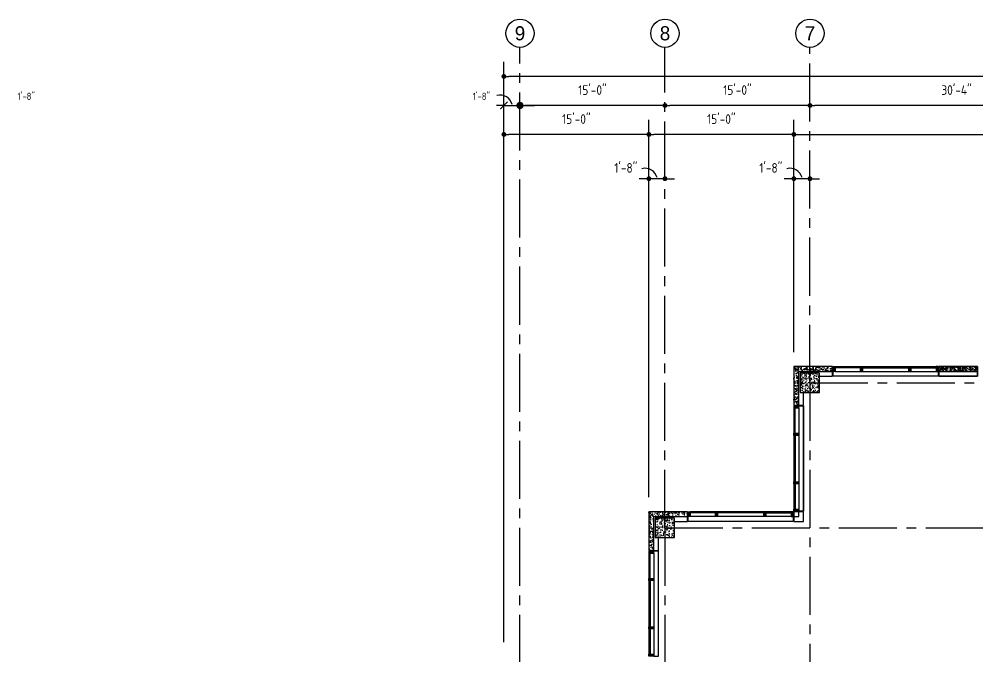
# Model space of a CAD drawing. Header units: inches. Extents: x 2920 to 9107, y 1541 to 7121.
# Drawn here: x 5722 to 6912, y 6330 to 7121 of the extents above; entities that cross this region are included whole.
import ezdxf
from ezdxf.enums import TextEntityAlignment as Align

# ---------------------------------------------------------------- set-up
doc = ezdxf.new("R2010")
doc.units = ezdxf.units.IN
doc.header["$LTSCALE"] = 96
doc.header["$MEASUREMENT"] = 0
doc.header["$PDSIZE"] = 1.5
doc.linetypes.add('CENTER2', pattern=[1.125, 0.75, -0.125, 0.125, -0.125])
doc.layers.get('0').update_dxf_attribs({"color": 60, "linetype": 'CONTINUOUS'})
doc.layers.get('DEFPOINTS').update_dxf_attribs({"linetype": 'CONTINUOUS'})
for name, color, linetype in [('A-RM NAMES 96', 4, 'CONTINUOUS'), ('A-SYMB', 4, 'CONTINUOUS'), ('A_0_BLDGRD', 35, 'CENTER2'), ('A_0_CONST', 11, 'CONTINUOUS'), ('A_0_DIMGRD', 9, 'CENTER2'), ('A_0_DIMTXT_MAIN', 4, 'CONTINUOUS'), ('A_1-7_CW_GYP', 2, 'CONTINUOUS'), ('A_1-7_CW_PC', 2, 'CONTINUOUS'), ('A_1-7_CW_PC_H', 6, 'CONTINUOUS'), ('A_1-8_COL', 7, 'CONTINUOUS'), ('A_1-8_COL_H', 6, 'CONTINUOUS'), ('A_1-8_CW_GLASS', 1, 'CONTINUOUS'), ('A_1-8_CW_GYP', 2, 'CONTINUOUS'), ('A_1-8_CW_MULL', 2, 'CONTINUOUS'), ('A_1-8_CW_PC', 2, 'CONTINUOUS'), ('A_1-8_CW_PC_H', 6, 'CONTINUOUS'), ('A_1-8_CW_SILL', 9, 'CONTINUOUS'), ('A_2-8_CW_GLASS', 1, 'CONTINUOUS'), ('A_2-8_CW_GYP', 2, 'CONTINUOUS'), ('A_2-8_CW_MULL', 2, 'CONTINUOUS'), ('A_2-8_CW_PC', 2, 'CONTINUOUS'), ('A_2-8_CW_PC_H', 6, 'CONTINUOUS'), ('A_2-8_CW_SILL', 9, 'CONTINUOUS')]:
    doc.layers.add(name, color=color, linetype=linetype)
doc.styles.add('ARCHITXT', font='architxt.shx')
doc.styles.add('C-GOTHIC', font='GOTHIC.TTF', dxfattribs={"width": 0.9})
doc.dimstyles.new('DOT', dxfattribs={"dimscale": 192, "dimtxt": 0.0625, "dimasz": 0.03125, "dimexe": 0.09375, "dimexo": 0.09375, "dimgap": 0.0625, "dimtad": 1, "dimdec": 4, "dimzin": 3, "dimdsep": 46, "dimlunit": 4, "dimtxsty": 'ARCHITXT', "dimblk1": 'DOT', "dimblk2": 'DOT', "dimsah": 1, "dimcen": 0, "dimdle": 0.125, "dimclrd": 256, "dimclre": 256, "dimclrt": 256, "dimadec": 0, "dimazin": 0, "dimtfac": 1, "dimtdec": 4, "dimtmove": 2, "dimatfit": 3, "dimfxl": 1, "dimtolj": 1, "dimtzin": 3, "dimarcsym": 0})
doc.dimstyles.new('TICKDOT', dxfattribs={"dimscale": 96, "dimtxt": 0.09375, "dimasz": 0.09375, "dimexe": 0.125, "dimexo": 0.0625, "dimgap": 0.0625, "dimtad": 1, "dimdec": 6, "dimzin": 3, "dimdsep": 46, "dimlunit": 4, "dimtxsty": 'ARCHITXT', "dimblk1": 'ARCHTICK', "dimblk2": 'DOT', "dimsah": 1, "dimcen": 0.0625, "dimdle": 0.0625, "dimclrd": 256, "dimclre": 256, "dimclrt": 256, "dimadec": 0, "dimazin": 0, "dimtfac": 1, "dimtdec": 5, "dimtmove": 2, "dimatfit": 3, "dimldrblk": 'ARCHTICK', "dimfxl": 1, "dimfrac": 2, "dimtolj": 1, "dimtzin": 3, "dimarcsym": 0})
pattern_1 = [(140, (-4476, -6744), (0.6275213, 7.172602), [0.75, -8.25]), (85, (-4476, -6744), (-7.5219213, -1.3875133), [0.6, -6.6]), (190.4514, (-4475.948, -6743.402), (-6.8943954, 5.785094), [0.637402, -7.011421]), (136.1842, (-4478, -6744), (1.65519, 10.6724105), [1.125, -12.375]), (186.6356, (-4477.862, -6743.111), (-9.741179, 9.346627), [0.956103, -10.51713]), (81.1842, (-4478, -6744), (-9.741186, 9.34662), [0.9, -9.9]), (111, (-4477.5, -6743), (4.026189, 5.9690705), [0.75, -8.25]), (56, (-4477.5, -6743), (-7.2515005, 2.433153), [0.6, -6.6]), (161.4514, (-4477.1645, -6742.5026), (-3.225305, 8.402226), [0.637402, -7.011421]), (127.5, (-4476, -6744), (-3.3289385, 0.12159855), [0, -6.52, 0, -6.7, 0, -6.625]), (97.5, (-4476, -6744), (-3.9441171, 2.6306954), [0, -3.82, 0, -6.37, 0, -2.525]), (57.5, (-4476, -6746.23), (0.2255487, 5.3382244), [0, -2.5, 0, -7.8, 0, -10.35]), (47.5, (-4476, -6747.23), (-1.0010498, 5.8318617), [0, -3.25, 0, -5.18, 0, -7.35])]

# ---------------------------------------------------------------- blocks, each defined once
blk = doc.blocks.new('MUL_1-8_EX1')
at = {"layer": 'A_0_CONST'}
blk.add_line((0, 0), (0, -6), dxfattribs=at)
at = {"layer": 'A_1-8_CW_MULL'}
blk.add_lwpolyline([(0.5, -1.5), (1.25, -1.5), (1.25, -6), (-1.25, -6), (-1.25, -1.5), (-0.5, -1.5), (-0.5, -0.5), (-1.25, -0.5), (-1.25, 0), (1.25, 0), (1.25, -0.5), (0.5, -0.5)], close=True, dxfattribs=at)
blk = doc.blocks.new('MUL_1-8_EX2')
at = {"layer": 'A_0_CONST'}
blk.add_line((0, 0), (0, -6), dxfattribs=at)
at = {"layer": 'A_1-8_CW_MULL'}
blk.add_lwpolyline([(-1.25, -6), (-1.25, 0), (1.25, 0), (1.25, -0.5), (0.5, -0.5), (0.5, -1.5), (1.25, -1.5), (1.25, -6)], close=True, dxfattribs=at)
blk = doc.blocks.new('COL_1-8_24X24')
at = {"layer": 'A_1-8_COL_H'}
h = blk.add_hatch(dxfattribs=at)
h.set_pattern_fill('AR-CONC,_I', color=256, style=2)
h.set_pattern_definition([(50, (-6180, -6718.462), (7.172602, -0.6275213), [0.75, -8.25]), (355, (-6180, -6718.462), (-1.3875133, 7.5219213), [0.6, -6.6]), (100.4514, (-6179.402, -6718.5144), (5.785094, 6.8943954), [0.637402, -7.011421]), (46.1842, (-6180, -6716.462), (10.6724105, -1.65519), [1.125, -12.375]), (96.6356, (-6179.111, -6716.6), (9.346627, 9.741179), [0.956103, -10.51713]), (351.1842, (-6180, -6716.462), (9.34662, 9.741186), [0.9, -9.9]), (21, (-6179, -6716.962), (5.9690705, -4.026189), [0.75, -8.25]), (326, (-6179, -6716.962), (2.4331533, 7.2515005), [0.6, -6.6]), (71.4514, (-6178.5026, -6717.2976), (8.4022263, 3.225305), [0.637402, -7.011421]), (37.5, (-6180, -6718.462), (0.12159855, 3.32893854), [0, -6.52, 0, -6.7, 0, -6.625]), (7.5, (-6180, -6718.462), (2.6306954, 3.9441171), [0, -3.82, 0, -6.37, 0, -2.525]), (327.5, (-6182.23, -6718.462), (5.3382244, -0.2255487), [0, -2.5, 0, -7.8, 0, -10.35]), (317.5, (-6183.23, -6718.462), (5.8318617, 1.0010498), [0, -3.25, 0, -5.18, 0, -7.35])])
h.paths.add_polyline_path([(-12, -12), (12, -12), (12, 12), (-12, 12)])
at = {"layer": 'A_0_CONST'}
blk.add_point((0, 0), dxfattribs=at)
at = {"layer": 'A_1-8_COL'}
blk.add_lwpolyline([(-12, -12), (12, -12), (12, 12), (-12, 12)], close=True, dxfattribs=at)
blk = doc.blocks.new('MUL_2-8_EX2')
at = {"layer": 'A_0_CONST'}
blk.add_line((0, 0), (0, -6), dxfattribs=at)
at = {"layer": 'A_2-8_CW_MULL'}
blk.add_lwpolyline([(-1.25, -6), (-1.25, 0), (1.25, 0), (1.25, -0.5), (0.5, -0.5), (0.5, -1.5), (1.25, -1.5), (1.25, -6)], close=True, dxfattribs=at)
blk = doc.blocks.new('MUL_2-8_EX1')
at = {"layer": 'A_0_CONST'}
blk.add_line((0, 0), (0, -6), dxfattribs=at)
at = {"layer": 'A_2-8_CW_MULL'}
blk.add_lwpolyline([(-0.5, -1.5), (-1.25, -1.5), (-1.25, -6), (1.25, -6), (1.25, -1.5), (0.5, -1.5), (0.5, -0.5), (1.25, -0.5), (1.25, 0), (-1.25, 0), (-1.25, -0.5), (-0.5, -0.5)], close=True, dxfattribs=at)
blk = doc.blocks.new('PRE_2-8_COL2')
at = {"layer": 'A_2-8_CW_PC_H'}
h = blk.add_hatch(dxfattribs=at)
h.set_pattern_fill('AR-CONC', color=256, angle=90, style=0)
h.set_pattern_definition(pattern_1)
h.paths.add_polyline_path([(6, -48), (6, -6), (48, -6), (48, 0), (0, 0), (0, -48)])
at = {"layer": 'A_2-8_CW_PC'}
blk.add_lwpolyline([(6, -48), (6, -6), (48, -6), (48, 0), (0, 0), (0, -48)], close=True, dxfattribs=at)
blk = doc.blocks.new('PRE_2-8_COL1')
at = {"layer": 'A_2-8_CW_PC_H'}
h = blk.add_hatch(dxfattribs=at)
h.set_pattern_fill('AR-CONC', color=256, style=0)
h.set_pattern_definition([(50, (-5100, -6744), (7.172602, -0.6275213), [0.75, -8.25]), (355, (-5100, -6744), (-1.3875133, 7.5219213), [0.6, -6.6]), (100.4514, (-5099.402, -6744.052), (5.785094, 6.8943954), [0.637402, -7.011421]), (46.1842, (-5100, -6742), (10.6724105, -1.65519), [1.125, -12.375]), (96.6356, (-5099.111, -6742.138), (9.346627, 9.741179), [0.956103, -10.51713]), (351.1842, (-5100, -6742), (9.34662, 9.741186), [0.9, -9.9]), (21, (-5099, -6742.5), (5.9690705, -4.026189), [0.75, -8.25]), (326, (-5099, -6742.5), (2.433153, 7.2515005), [0.6, -6.6]), (71.4514, (-5098.5026, -6742.8355), (8.4022263, 3.225305), [0.637402, -7.011421]), (37.5, (-5100, -6744), (0.12159855, 3.3289385), [0, -6.52, 0, -6.7, 0, -6.625]), (7.5, (-5100, -6744), (2.6306954, 3.9441171), [0, -3.82, 0, -6.37, 0, -2.525]), (327.5, (-5102.23, -6744), (5.3382244, -0.2255487), [0, -2.5, 0, -7.8, 0, -10.35]), (317.5, (-5103.23, -6744), (5.8318617, 1.0010498), [0, -3.25, 0, -5.18, 0, -7.35])])
h.paths.add_polyline_path([(-24, -6), (24, -6), (24, 0), (-24, 0)])
at = {"layer": 'A_2-8_CW_PC'}
blk.add_lwpolyline([(-24, -6), (24, -6), (24, 0), (-24, 0)], close=True, dxfattribs=at)
blk = doc.blocks.new('PRE_1-8_COL1')
at = {"layer": 'A_1-8_CW_PC_H'}
h = blk.add_hatch(dxfattribs=at)
h.set_pattern_fill('AR-CONC', color=256, style=0)
h.set_pattern_definition([(50, (-5100, -6744), (7.172602, -0.6275213), [0.75, -8.25]), (355, (-5100, -6744), (-1.3875133, 7.5219213), [0.6, -6.6]), (100.4514, (-5099.402, -6744.052), (5.785094, 6.8943954), [0.637402, -7.011421]), (46.1842, (-5100, -6742), (10.6724105, -1.65519), [1.125, -12.375]), (96.6356, (-5099.111, -6742.138), (9.346627, 9.741179), [0.956103, -10.51713]), (351.1842, (-5100, -6742), (9.34662, 9.741186), [0.9, -9.9]), (21, (-5099, -6742.5), (5.9690705, -4.026189), [0.75, -8.25]), (326, (-5099, -6742.5), (2.433153, 7.2515005), [0.6, -6.6]), (71.4514, (-5098.5026, -6742.8355), (8.4022263, 3.225305), [0.637402, -7.011421]), (37.5, (-5100, -6744), (0.12159855, 3.3289385), [0, -6.52, 0, -6.7, 0, -6.625]), (7.5, (-5100, -6744), (2.6306954, 3.9441171), [0, -3.82, 0, -6.37, 0, -2.525]), (327.5, (-5102.23, -6744), (5.3382244, -0.2255487), [0, -2.5, 0, -7.8, 0, -10.35]), (317.5, (-5103.23, -6744), (5.8318617, 1.0010498), [0, -3.25, 0, -5.18, 0, -7.35])])
h.paths.add_polyline_path([(-24, -6), (24, -6), (24, 0), (-24, 0)])
at = {"layer": 'A_0_CONST'}
blk.add_line((0, 0), (0, -6), dxfattribs=at)
at = {"layer": 'A_1-8_CW_PC'}
blk.add_lwpolyline([(-24, -6), (24, -6), (24, 0), (-24, 0)], close=True, dxfattribs=at)
blk = doc.blocks.new('PRE_1-7_COL2')
at = {"layer": 'A_1-7_CW_PC_H'}
h = blk.add_hatch(dxfattribs=at)
h.set_pattern_fill('AR-CONC', color=256, angle=90, style=0)
h.set_pattern_definition(pattern_1)
h.paths.add_polyline_path([(6, -48), (6, -6), (48, -6), (48, 0), (0, 0), (0, -48)])
at = {"layer": 'A_0_CONST'}
for p, q in [((6, -6), (0, 0)), ((24, 0), (24, -6)), ((0, -24), (6, -24))]:
    blk.add_line(p, q, dxfattribs=at)
at = {"layer": 'A_1-7_CW_PC'}
blk.add_lwpolyline([(6, -48), (6, -6), (48, -6), (48, 0), (0, 0), (0, -48)], close=True, dxfattribs=at)
blk = doc.blocks.new('_ARCHTICK')
at = {"color": 0, "linetype": 'ByBlock', "const_width": 0.15}
blk.add_lwpolyline([(-0.5, -0.5), (0.5, 0.5)], dxfattribs=at)
blk = doc.blocks.new('_DOT')
at = {"color": 0, "linetype": 'ByBlock'}
blk.add_line((-0.5, 0), (-1, 0), dxfattribs=at)
at = {"color": 0, "linetype": 'ByBlock', "const_width": 0.5}
blk.add_lwpolyline([(-0.25, 0, 1), (0.25, 0, 1)], format="xyb", close=True, dxfattribs=at)
blk = doc.blocks.new('*D54')
at = {"layer": 'A_0_DIMTXT_MAIN', "lineweight": -2, "transparency": 16777216}
for p, q in [((5683, 7020), (5683, 7026)), ((5703, 7020), (5703, 7026)), ((5674, 7014), (5665, 7014)), ((5703, 7014), (5683, 7014)), ((5703, 7014), (5712, 7014))]:
    blk.add_line(p, q, dxfattribs=at)
at = {"layer": 'DEFPOINTS', "color": 0, "transparency": 16777216}
for p in [(5683, 7014), (5683, 7014), (5703, 7014)]:
    blk.add_point(p, dxfattribs=at)
at = {"layer": 'A_0_DIMTXT_MAIN', "lineweight": -2, "transparency": 16777216, "xscale": 9, "yscale": 9, "zscale": 9}
blk.add_blockref('_DOT', (5683, 7014), dxfattribs=at)
at = {"layer": 'A_0_DIMTXT_MAIN', "lineweight": -2, "transparency": 16777216, "xscale": 9, "yscale": 9, "zscale": 9, "rotation": 180}
blk.add_blockref('_ARCHTICK', (5703, 7014), dxfattribs=at)
at = {"layer": 'A_0_DIMTXT_MAIN', "transparency": 16777216, "insert": (5731, 7025.3), "char_height": 9, "attachment_point": 5, "style": 'ARCHITXT'}
blk.add_mtext('\\A1;1\'-8"', dxfattribs=at)
blk = doc.blocks.new('*D74')
at = {"layer": 'A_0_DIMTXT_MAIN', "lineweight": -2, "transparency": 16777216}
blk.add_line((6698, 7014), (6530, 7014), dxfattribs=at)
at = {"layer": 'DEFPOINTS', "color": 0, "transparency": 16777216}
for p in [(6524, 7014), (6524, 7014), (6704, 7014)]:
    blk.add_point(p, dxfattribs=at)
at = {"layer": 'A_0_DIMTXT_MAIN', "lineweight": -2, "transparency": 16777216, "xscale": 6, "yscale": 6, "zscale": 6, "rotation": 180}
blk.add_blockref('_DOT', (6524, 7014), dxfattribs=at)
at = {"layer": 'A_0_DIMTXT_MAIN', "lineweight": -2, "transparency": 16777216, "xscale": 6, "yscale": 6, "zscale": 6}
blk.add_blockref('_DOT', (6704, 7014), dxfattribs=at)
at = {"layer": 'A_0_DIMTXT_MAIN', "transparency": 16777216, "insert": (6614, 7033.1), "char_height": 12, "attachment_point": 5, "style": 'ARCHITXT'}
blk.add_mtext('\\A1;15\'-0"', dxfattribs=at)
blk = doc.blocks.new('*D75')
at = {"layer": 'A_0_DIMTXT_MAIN', "lineweight": -2, "transparency": 16777216}
for p, q in [((6504, 6528), (6504, 6996)), ((6678, 6978), (6510, 6978))]:
    blk.add_line(p, q, dxfattribs=at)
at = {"layer": 'DEFPOINTS', "color": 0, "transparency": 16777216}
for p in [(6504, 6978), (6684, 6726), (6504, 6510)]:
    blk.add_point(p, dxfattribs=at)
at = {"layer": 'A_0_DIMTXT_MAIN', "lineweight": -2, "transparency": 16777216, "xscale": 6, "yscale": 6, "zscale": 6, "rotation": 180}
blk.add_blockref('_DOT', (6504, 6978), dxfattribs=at)
at = {"layer": 'A_0_DIMTXT_MAIN', "lineweight": -2, "transparency": 16777216, "xscale": 6, "yscale": 6, "zscale": 6}
blk.add_blockref('_DOT', (6684, 6978), dxfattribs=at)
at = {"layer": 'A_0_DIMTXT_MAIN', "transparency": 16777216, "insert": (6594, 6997.1), "char_height": 12, "attachment_point": 5, "style": 'ARCHITXT'}
blk.add_mtext('\\A1;15\'-0"', dxfattribs=at)
blk = doc.blocks.new('*D76')
at = {"layer": 'A_0_DIMTXT_MAIN', "lineweight": -2, "transparency": 16777216}
for p, q in [((6498, 6923.1), (6492, 6923.1)), ((6524, 6923.1), (6504, 6923.1)), ((6530, 6923.1), (6536, 6923.1))]:
    blk.add_line(p, q, dxfattribs=at)
at = {"layer": 'DEFPOINTS', "color": 0, "transparency": 16777216}
for p in [(6504, 6923.1), (6504, 6923.1), (6524, 6923.1)]:
    blk.add_point(p, dxfattribs=at)
at = {"layer": 'A_0_DIMTXT_MAIN', "lineweight": -2, "transparency": 16777216, "xscale": 6, "yscale": 6, "zscale": 6}
blk.add_blockref('_DOT', (6504, 6923.1), dxfattribs=at)
at = {"layer": 'A_0_DIMTXT_MAIN', "lineweight": -2, "transparency": 16777216, "xscale": 6, "yscale": 6, "zscale": 6, "rotation": 180}
blk.add_blockref('_DOT', (6524, 6923.1), dxfattribs=at)
at = {"layer": 'A_0_DIMTXT_MAIN', "transparency": 16777216, "insert": (6475.4, 6936.5), "char_height": 12, "attachment_point": 5, "style": 'ARCHITXT'}
blk.add_mtext('\\A1;1\'-8"', dxfattribs=at)
blk = doc.blocks.new('*D77')
at = {"layer": 'A_0_DIMTXT_MAIN', "lineweight": -2, "transparency": 16777216}
blk.add_line((7062, 7014), (6710, 7014), dxfattribs=at)
at = {"layer": 'DEFPOINTS', "color": 0, "transparency": 16777216}
for p in [(6704, 7014), (6704, 7014), (7068, 7014)]:
    blk.add_point(p, dxfattribs=at)
at = {"layer": 'A_0_DIMTXT_MAIN', "lineweight": -2, "transparency": 16777216, "xscale": 6, "yscale": 6, "zscale": 6, "rotation": 180}
blk.add_blockref('_DOT', (6704, 7014), dxfattribs=at)
at = {"layer": 'A_0_DIMTXT_MAIN', "lineweight": -2, "transparency": 16777216, "xscale": 6, "yscale": 6, "zscale": 6}
blk.add_blockref('_DOT', (7068, 7014), dxfattribs=at)
at = {"layer": 'A_0_DIMTXT_MAIN', "transparency": 16777216, "insert": (6886, 7033.1), "char_height": 12, "attachment_point": 5, "style": 'ARCHITXT'}
blk.add_mtext('\\A1;30\'-4"', dxfattribs=at)
blk = doc.blocks.new('*D80')
at = {"layer": 'A_0_DIMTXT_MAIN', "lineweight": -2, "transparency": 16777216}
for p, q in [((6684, 6708), (6684, 6996)), ((6690, 6978), (7563.8, 6978)), ((8886, 6978), (7655.8, 6978))]:
    blk.add_line(p, q, dxfattribs=at)
at = {"layer": 'DEFPOINTS', "color": 0, "transparency": 16777216}
for p in [(6684, 6978), (8892, 6978), (6684, 6690)]:
    blk.add_point(p, dxfattribs=at)
at = {"layer": 'A_0_DIMTXT_MAIN', "lineweight": -2, "transparency": 16777216, "xscale": 6, "yscale": 6, "zscale": 6, "rotation": 180}
blk.add_blockref('_DOT', (6684, 6978), dxfattribs=at)
at = {"layer": 'A_0_DIMTXT_MAIN', "lineweight": -2, "transparency": 16777216, "xscale": 6, "yscale": 6, "zscale": 6}
blk.add_blockref('_DOT', (8892, 6978), dxfattribs=at)
at = {"layer": 'A_0_DIMTXT_MAIN', "transparency": 16777216, "insert": (7609.8, 6996.6), "char_height": 12, "attachment_point": 5, "style": 'ARCHITXT'}
blk.add_mtext('\\A1;184\'-0"', dxfattribs=at)
blk = doc.blocks.new('*D81')
at = {"layer": 'A_0_DIMTXT_MAIN', "lineweight": -2, "transparency": 16777216}
for p, q in [((6324, 7020), (6324, 7026)), ((6344, 7020), (6344, 7026)), ((6324, 7014), (6315, 7014)), ((6324, 7014), (6344, 7014)), ((6353, 7014), (6362, 7014))]:
    blk.add_line(p, q, dxfattribs=at)
at = {"layer": 'DEFPOINTS', "color": 0, "transparency": 16777216}
for p in [(6324, 7014), (6344, 7014), (6344, 7014)]:
    blk.add_point(p, dxfattribs=at)
at = {"layer": 'A_0_DIMTXT_MAIN', "lineweight": -2, "transparency": 16777216, "xscale": 9, "yscale": 9, "zscale": 9}
blk.add_blockref('_ARCHTICK', (6324, 7014), dxfattribs=at)
at = {"layer": 'A_0_DIMTXT_MAIN', "lineweight": -2, "transparency": 16777216, "xscale": 9, "yscale": 9, "zscale": 9, "rotation": 180}
blk.add_blockref('_DOT', (6344, 7014), dxfattribs=at)
at = {"layer": 'A_0_DIMTXT_MAIN', "transparency": 16777216, "insert": (6296, 7025.3), "char_height": 9, "attachment_point": 5, "style": 'ARCHITXT'}
blk.add_mtext('\\A1;1\'-8"', dxfattribs=at)
blk = doc.blocks.new('*D82')
at = {"layer": 'A_0_DIMTXT_MAIN', "lineweight": -2, "transparency": 16777216}
blk.add_line((6498, 6978), (6330, 6978), dxfattribs=at)
at = {"layer": 'DEFPOINTS', "color": 0, "transparency": 16777216}
for p in [(6324, 6978), (6324, 6978), (6504, 6978)]:
    blk.add_point(p, dxfattribs=at)
at = {"layer": 'A_0_DIMTXT_MAIN', "lineweight": -2, "transparency": 16777216, "xscale": 6, "yscale": 6, "zscale": 6, "rotation": 180}
blk.add_blockref('_DOT', (6324, 6978), dxfattribs=at)
at = {"layer": 'A_0_DIMTXT_MAIN', "lineweight": -2, "transparency": 16777216, "xscale": 6, "yscale": 6, "zscale": 6}
blk.add_blockref('_DOT', (6504, 6978), dxfattribs=at)
at = {"layer": 'A_0_DIMTXT_MAIN', "transparency": 16777216, "insert": (6414, 6997.1), "char_height": 12, "attachment_point": 5, "style": 'ARCHITXT'}
blk.add_mtext('\\A1;15\'-0"', dxfattribs=at)
blk = doc.blocks.new('*D83')
at = {"layer": 'A_0_DIMTXT_MAIN', "lineweight": -2, "transparency": 16777216}
blk.add_line((6518, 7014), (6350, 7014), dxfattribs=at)
at = {"layer": 'DEFPOINTS', "color": 0, "transparency": 16777216}
for p in [(6344, 7014), (6344, 7014), (6524, 7014)]:
    blk.add_point(p, dxfattribs=at)
at = {"layer": 'A_0_DIMTXT_MAIN', "lineweight": -2, "transparency": 16777216, "xscale": 6, "yscale": 6, "zscale": 6, "rotation": 180}
blk.add_blockref('_DOT', (6344, 7014), dxfattribs=at)
at = {"layer": 'A_0_DIMTXT_MAIN', "lineweight": -2, "transparency": 16777216, "xscale": 6, "yscale": 6, "zscale": 6}
blk.add_blockref('_DOT', (6524, 7014), dxfattribs=at)
at = {"layer": 'A_0_DIMTXT_MAIN', "transparency": 16777216, "insert": (6434, 7033.1), "char_height": 12, "attachment_point": 5, "style": 'ARCHITXT'}
blk.add_mtext('\\A1;15\'-0"', dxfattribs=at)
blk = doc.blocks.new('*D84')
at = {"layer": 'A_0_DIMTXT_MAIN', "lineweight": -2, "transparency": 16777216}
for p, q in [((6324, 6348), (6324, 7068)), ((8892, 6708), (8892, 7068)), ((8886, 7050), (6330, 7050))]:
    blk.add_line(p, q, dxfattribs=at)
at = {"layer": 'DEFPOINTS', "color": 0, "transparency": 16777216}
for p in [(6324, 7050), (8892, 6690), (6324, 6330)]:
    blk.add_point(p, dxfattribs=at)
at = {"layer": 'A_0_DIMTXT_MAIN', "lineweight": -2, "transparency": 16777216, "xscale": 6, "yscale": 6, "zscale": 6, "rotation": 180}
blk.add_blockref('_DOT', (6324, 7050), dxfattribs=at)
at = {"layer": 'A_0_DIMTXT_MAIN', "lineweight": -2, "transparency": 16777216, "xscale": 6, "yscale": 6, "zscale": 6}
blk.add_blockref('_DOT', (8892, 7050), dxfattribs=at)
at = {"layer": 'A_0_DIMTXT_MAIN', "transparency": 16777216, "insert": (7608, 7069.1), "char_height": 12, "attachment_point": 5, "style": 'ARCHITXT'}
blk.add_mtext('\\A1;214\'-0"', dxfattribs=at)
blk = doc.blocks.new('*D86')
at = {"layer": 'A_0_DIMTXT_MAIN', "lineweight": -2, "transparency": 16777216}
for p, q in [((6678, 6923.1), (6672, 6923.1)), ((6704, 6923.1), (6684, 6923.1)), ((6710, 6923.1), (6716, 6923.1))]:
    blk.add_line(p, q, dxfattribs=at)
at = {"layer": 'DEFPOINTS', "color": 0, "transparency": 16777216}
for p in [(6684, 6923.1), (6684, 6923.1), (6704, 6923.1)]:
    blk.add_point(p, dxfattribs=at)
at = {"layer": 'A_0_DIMTXT_MAIN', "lineweight": -2, "transparency": 16777216, "xscale": 6, "yscale": 6, "zscale": 6}
blk.add_blockref('_DOT', (6684, 6923.1), dxfattribs=at)
at = {"layer": 'A_0_DIMTXT_MAIN', "lineweight": -2, "transparency": 16777216, "xscale": 6, "yscale": 6, "zscale": 6, "rotation": 180}
blk.add_blockref('_DOT', (6704, 6923.1), dxfattribs=at)
at = {"layer": 'A_0_DIMTXT_MAIN', "transparency": 16777216, "insert": (6655.4, 6936.5), "char_height": 12, "attachment_point": 5, "style": 'ARCHITXT'}
blk.add_mtext('\\A1;1\'-8"', dxfattribs=at)
blk = doc.blocks.new('Col_No')
at = {"linetype": 'Continuous'}
blk.add_circle((0, 0.125), 0.125, dxfattribs=at)
at = {"color": 4, "style": 'C-GOTHIC'}
blk.add_attdef('GRIDNO', text='', height=0.125, dxfattribs=at).set_placement((0, 0.125), align=Align.MIDDLE_CENTER)

msp = doc.modelspace()

# ---------------------------------------------------------------- linework, layer by layer
at = {"layer": 'A-RM NAMES 96', "linetype": 'Continuous'}
msp.add_line((6524, 6502), (6524, 6502.510783), dxfattribs=at)
at = {"layer": 'A_0_BLDGRD'}
for p, q in [((6704, 6670), (8872, 6670)), ((6704, 6670), (6704, 5330)), ((6524, 6490), (8872, 6490)), ((6524, 6490), (6524, 5510))]:
    msp.add_line(p, q, dxfattribs=at)
at = {"layer": 'A_0_DIMGRD'}
for p, q in [((6344, 6310), (6344, 7086)), ((6524, 6490), (6524, 7086)), ((6704, 6670), (6704, 7086))]:
    msp.add_line(p, q, dxfattribs=at)
at = {"layer": 'A_0_DIMTXT_MAIN'}
for centre in [(6319.3472662, 7011.7260032), (6499.3472662, 6920.8399815), (6679.3472662, 6920.8399815)]:
    msp.add_arc(centre, 15.1882271, 13.6587922818, 105.0474863029, dxfattribs=at)
at = {"layer": 'A_1-7_CW_GYP'}
for points in [[(6716, 6678), (6732, 6678), (6732, 6684)], [(6690, 6642), (6696, 6642), (6696, 6658)]]:
    msp.add_lwpolyline(points, dxfattribs=at)
at = {"layer": 'A_1-8_CW_GLASS'}
for p, q in [((6684.5, 6604.75), (6684.5, 6547.25)), ((6685.5, 6604.75), (6685.5, 6547.25)), ((6504.5, 6458.75), (6504.5, 6427.25)), ((6505.5, 6427.25), (6505.5, 6458.75)), ((6504.5, 6424.75), (6504.5, 6367.25)), ((6505.5, 6424.75), (6505.5, 6367.25)), ((6504.5, 6333.25), (6504.5, 6364.75)), ((6505.5, 6364.75), (6505.5, 6333.25))]:
    msp.add_line(p, q, dxfattribs=at)
at = {"layer": 'A_1-8_CW_GYP'}
msp.add_lwpolyline([(6864, 6684), (6864, 6678), (6912, 6678), (6912, 6684)], dxfattribs=at)
at = {"layer": 'A_1-8_CW_SILL'}
for p, q in [((6504, 6458.75), (6504, 6333.25)), ((6510, 6458.75), (6510, 6333.25))]:
    msp.add_line(p, q, dxfattribs=at)
for points in [[(6863.25, 6684), (6863.25, 6678), (6732.75, 6678), (6732.75, 6684)], [(6690, 6641.25), (6696, 6641.25), (6696, 6510.75), (6690, 6510.75)], [(6510, 6330.75), (6516, 6330.75), (6516, 6461.25), (6510, 6461.25)]]:
    msp.add_lwpolyline(points, dxfattribs=at)
at = {"layer": 'A_2-8_CW_GLASS'}
for p, q in [((6735.25, 6689.5), (6766.75, 6689.5)), ((6766.75, 6688.5), (6735.25, 6688.5)), ((6769.25, 6689.5), (6826.75, 6689.5)), ((6769.25, 6688.5), (6826.75, 6688.5)), ((6860.75, 6689.5), (6829.25, 6689.5)), ((6829.25, 6688.5), (6860.75, 6688.5)), ((6684.5, 6638.75), (6684.5, 6607.25)), ((6685.5, 6607.25), (6685.5, 6638.75)), ((6684.5, 6604.75), (6684.5, 6547.25)), ((6685.5, 6604.75), (6685.5, 6547.25)), ((6684.5, 6513.25), (6684.5, 6544.75)), ((6685.5, 6544.75), (6685.5, 6513.25)), ((6555.25, 6509.5), (6586.75, 6509.5)), ((6586.75, 6508.5), (6555.25, 6508.5)), ((6646.75, 6509.5), (6589.25, 6509.5)), ((6646.75, 6509.5), (6589.25, 6509.5)), ((6646.75, 6508.5), (6589.25, 6508.5)), ((6646.75, 6508.5), (6589.25, 6508.5)), ((6680.75, 6509.5), (6649.25, 6509.5)), ((6649.25, 6508.5), (6680.75, 6508.5))]:
    msp.add_line(p, q, dxfattribs=at)
at = {"layer": 'A_2-8_CW_GYP'}
for points in [[(6716, 6678), (6732, 6678), (6732, 6684)], [(6912, 6684), (6912, 6678), (6864, 6678), (6864, 6684)], [(6690, 6642), (6696, 6642), (6696, 6658)], [(6536, 6498), (6552, 6498), (6552, 6504)], [(6536, 6498), (6552, 6498), (6552, 6504)], [(6510, 6462), (6516, 6462), (6516, 6478)], [(6510, 6462), (6516, 6462), (6516, 6478)]]:
    msp.add_lwpolyline(points, dxfattribs=at)
at = {"layer": 'A_2-8_CW_MULL'}
msp.add_lwpolyline([(6684, 6504), (6690, 6504), (6690, 6510), (6684, 6510)], close=True, dxfattribs=at)
at = {"layer": 'A_2-8_CW_SILL'}
for p, q in [((6735.25, 6690), (6860.75, 6690)), ((6735.25, 6684), (6860.75, 6684)), ((6684, 6638.75), (6684, 6513.25)), ((6690, 6638.75), (6690, 6513.25)), ((6680.75, 6510), (6555.25, 6510)), ((6680.75, 6504), (6555.25, 6504))]:
    msp.add_line(p, q, dxfattribs=at)
for points in [[(6863.25, 6684), (6863.25, 6678), (6732.75, 6678), (6732.75, 6684)], [(6690, 6510.75), (6696, 6510.75), (6696, 6641.25), (6690, 6641.25)], [(6684, 6504), (6684, 6498), (6696, 6498), (6696, 6510), (6690, 6510)], [(6683.25, 6504), (6683.25, 6498), (6552.75, 6498), (6552.75, 6504)]]:
    msp.add_lwpolyline(points, dxfattribs=at)

# ---------------------------------------------------------------- block references
for name, p in [('PRE_2-8_COL2', (6684, 6690)), ('PRE_1-7_COL2', (6684, 6690)), ('MUL_2-8_EX2', (6734, 6690)), ('PRE_2-8_COL1', (6888, 6690)), ('COL_1-8_24X24', (6704, 6670)), ('COL_1-8_24X24', (6524, 6490))]:
    msp.add_blockref(name, p)
at = {"xscale": -1}
for name, p in [('MUL_2-8_EX1', (6768, 6690)), ('MUL_2-8_EX1', (6828, 6690)), ('MUL_2-8_EX2', (6862, 6690)), ('PRE_1-8_COL1', (6888, 6690))]:
    msp.add_blockref(name, p, dxfattribs=at)
at = {"xscale": -1, "rotation": 90}
for name, p in [('MUL_2-8_EX2', (6684, 6640)), ('MUL_2-8_EX1', (6684, 6606)), ('MUL_2-8_EX1', (6684, 6546)), ('MUL_1-8_EX2', (6504, 6460))]:
    msp.add_blockref(name, p, dxfattribs=at)
at = {"rotation": 89.99999999999999}
for name, p in [('MUL_1-8_EX1', (6684, 6606)), ('MUL_1-8_EX1', (6684, 6546)), ('MUL_2-8_EX2', (6684, 6512)), ('MUL_1-8_EX1', (6504, 6426)), ('MUL_1-8_EX1', (6504, 6366)), ('MUL_1-8_EX2', (6504, 6332))]:
    msp.add_blockref(name, p, dxfattribs=at)
at = {"layer": 'A-SYMB', "xscale": 140, "yscale": 140, "zscale": 140}
for p, values in [((6344, 7086), {'GRIDNO': '9'}), ((6524, 7086), {'GRIDNO': '8'}), ((6704, 7086), {'GRIDNO': '7'})]:
    msp.add_blockref('Col_No', p, dxfattribs=at).add_auto_attribs(values)
at = {"layer": 'A_2-8_CW_MULL'}
for name, p in [('MUL_2-8_EX2', (6554, 6510)), ('MUL_1-8_EX1', (6588, 6510)), ('MUL_1-8_EX1', (6648, 6510))]:
    msp.add_blockref(name, p, dxfattribs=at)
at = {"layer": 'A_2-8_CW_MULL', "xscale": -1}
for name, p in [('MUL_2-8_EX1', (6588, 6510)), ('MUL_2-8_EX1', (6648, 6510)), ('MUL_2-8_EX2', (6682, 6510))]:
    msp.add_blockref(name, p, dxfattribs=at)
at = {"layer": 'A_2-8_CW_PC'}
for name in ['PRE_2-8_COL2', 'PRE_1-7_COL2']:
    msp.add_blockref(name, (6504, 6510), dxfattribs=at)

# ---------------------------------------------------------------- dimensions: what is measured, and where the dimension line sits
at = {"layer": 'A_0_DIMTXT_MAIN'}
for base, p1, p2, override, picture, middle in [((6324, 7050), (8892, 6690), (6324, 6330), {"dimse1": 0}, '*D84', (7608, 7069.1428571)), ((6344, 7014), (6524, 7014), (6344, 7014), {"dimse1": 1}, '*D83', (6434, 7033.1428571)), ((6524, 7014), (6704, 7014), (6524, 7014), {"dimse1": 1}, '*D74', (6614, 7033.1428571)), ((6704, 7014), (7068, 7014), (6704, 7014), {"dimse1": 1}, '*D77', (6886, 7033.1428571)), ((6324, 6978), (6504, 6978), (6324, 6978), {"dimse1": 1}, '*D82', (6414, 6997.1428571)), ((6504, 6978), (6684, 6726), (6504, 6510), {"dimse1": 1}, '*D75', (6594, 6997.1428571))]:
    dim = msp.add_linear_dim(base=base, p1=p1, p2=p2, dimstyle='DOT', override=override, dxfattribs=at)
    dim.commit()
    dim.dimension.update_dxf_attribs({"geometry": picture, "text_midpoint": middle})
dim = msp.add_linear_dim(base=(5683, 7014), p1=(5703, 7014), p2=(5683, 7014), angle=180, dimstyle='TICKDOT', dxfattribs=at)
dim.commit()
dim.dimension.update_dxf_attribs({"geometry": '*D54', "text_midpoint": (5731.0487295, 7025.3349711), "dimtype": 160})
dim = msp.add_linear_dim(base=(6344, 7014), p1=(6324, 7014), p2=(6344, 7014), dimstyle='TICKDOT', dxfattribs=at)
dim.commit()
dim.dimension.update_dxf_attribs({"geometry": '*D81', "text_midpoint": (6295.9512705, 7025.3349711), "dimtype": 160})
for base, p1, p2, picture, middle in [((6684, 6978), (8892, 6978), (6684, 6690), '*D80', (7609.7500771, 6996.6382886)), ((6504, 6923.1139783), (6524, 6923.1139783), (6504, 6923.1139783), '*D76', (6475.4485559, 6936.4867357)), ((6684, 6923.1139783), (6704, 6923.1139783), (6684, 6923.1139783), '*D86', (6655.4485559, 6936.4867357))]:
    dim = msp.add_linear_dim(base=base, p1=p1, p2=p2, dimstyle='DOT', override={"dimse1": 1}, dxfattribs=at)
    dim.commit()
    dim.dimension.update_dxf_attribs({"geometry": picture, "text_midpoint": middle, "dimtype": 160})

doc.saveas('drawing.dxf')
